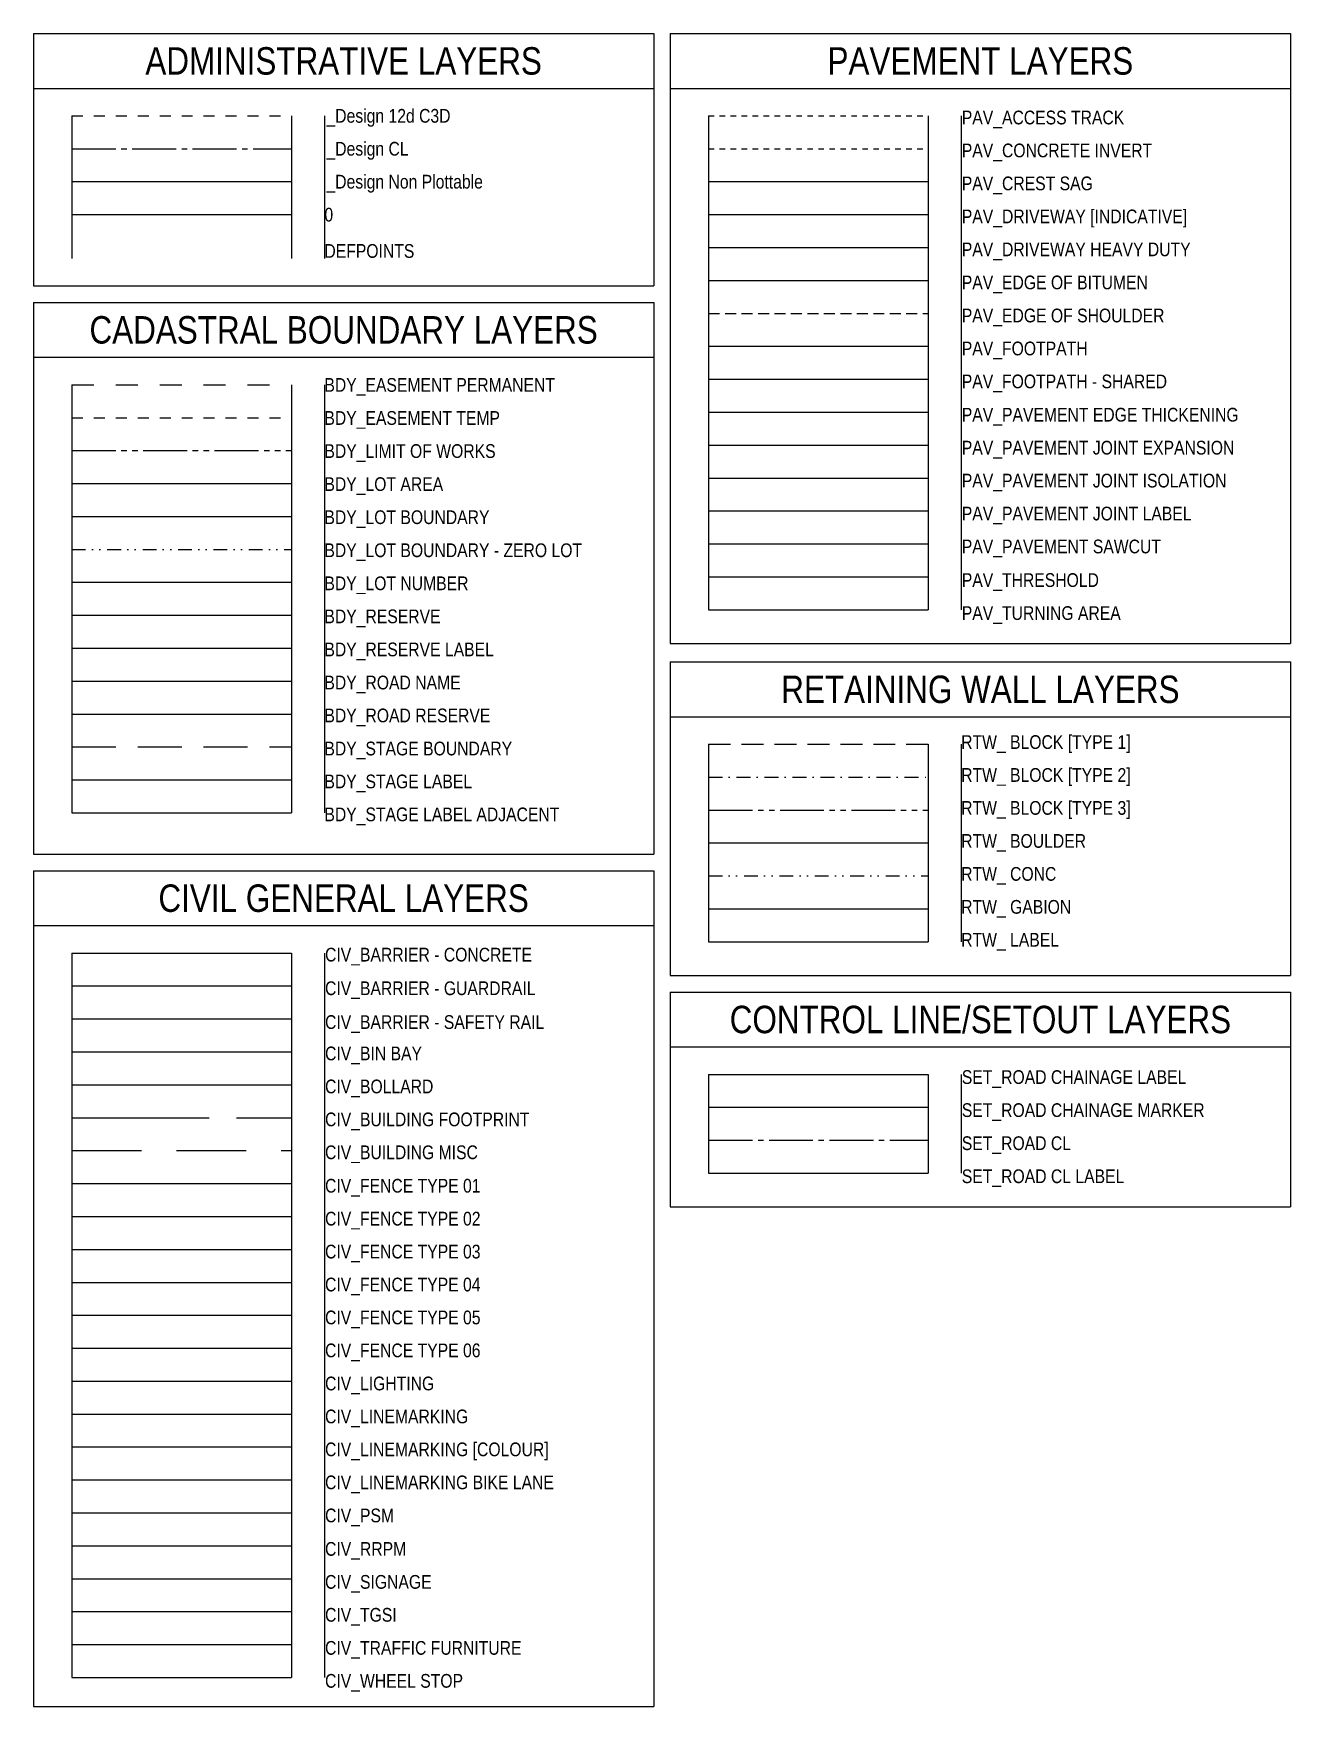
# Model space of a CAD drawing. Header units: metres. Extents: x 3 to 509016, y 4 to 6969473.
# Drawn here: x 508261.4 to 508490.4, y 6967471.9 to 6967776.7 of the extents above; entities that cross this region are included whole.
import ezdxf
from ezdxf.lldxf.tags import DXFTag

# ---------------------------------------------------------------- set-up
doc = ezdxf.new("R2010")
doc.units = ezdxf.units.M
for name, pattern in [('DASHED', [19.05, 12.7, -6.35]), ('ISO-CENTRE2', [11, 8, -1, 1, -1]), ('ISO-DASHDOT2', [5, 2.5, -1.25, 0, -1.25]), ('ISO-DASHED', [12, 8, -4]), ('ISO-DASHED2', [6, 4, -2]), ('ISO-DASHED3', [3, 2, -1]), ('ISO-DATUM', [30, 25, -5]), ('ISO-DIVIDE2', [6.25, 2.5, -1.25, 0, -1.25, 0, -1.25]), ('ISO-HIDDEN', [8, 4, -4]), ('ISO-HIDDEN2', [4, 2, -2]), ('ISO-HIDDEN3', [2, 1, -1]), ('ISO-PHANTOM2', [13, 8, -1, 1, -1, 1, -1])]:
    doc.linetypes.add(name, pattern=pattern)
for name, color, linetype, plot in [('_Design 12d C3D', 11, 'ISO-HIDDEN2', False), ('_Design CL', 45, 'ISO-CENTRE2', False), ('_Design Non Plottable', 45, 'Continuous', False)]:
    doc.layers.add(name, color=color, linetype=linetype, plot=plot)
for name, color, linetype in [('BDY_EASEMENT PERMANENT', 252, 'ISO-HIDDEN'), ('BDY_LIMIT OF WORKS', 252, 'ISO-PHANTOM2'), ('BDY_LOT AREA', 252, 'Continuous'), ('BDY_LOT BOUNDARY', 252, 'Continuous'), ('BDY_LOT BOUNDARY - ZERO LOT', 252, 'ISO-DIVIDE2'), ('BDY_LOT NUMBER', 252, 'Continuous'), ('BDY_RESERVE', 252, 'Continuous'), ('BDY_RESERVE LABEL', 252, 'Continuous'), ('BDY_ROAD NAME', 252, 'Continuous'), ('BDY_ROAD RESERVE', 252, 'Continuous'), ('BDY_STAGE BOUNDARY', 252, 'ISO-DASHED'), ('BDY_STAGE LABEL', 252, 'Continuous'), ('BDY_STAGE LABEL ADJACENT', 252, 'Continuous'), ('CIV_BARRIER - CONCRETE', 252, 'CIVIL-Barrier 1'), ('CIV_BARRIER - GUARDRAIL', 252, 'CIVIL-Barrier 2'), ('CIV_BARRIER - SAFETY RAIL', 252, 'CIVIL-Fence 6'), ('CIV_BIN BAY', 252, 'Continuous'), ('CIV_BOLLARD', 252, 'Continuous'), ('CIV_BUILDING FOOTPRINT', 252, 'ISO-DATUM'), ('CIV_BUILDING ROOF', 7, 'DASHED'), ('CIV_FENCE TYPE 01', 252, 'CIVIL-Fence 4'), ('CIV_FENCE TYPE 02', 252, 'CIVIL-Fence 5'), ('CIV_FENCE TYPE 03', 252, 'CIVIL-Fence 3'), ('CIV_FENCE TYPE 04', 252, 'CIVIL-Fence 1'), ('CIV_FENCE TYPE 05', 252, 'CIVIL-Fence 2'), ('CIV_FENCE TYPE 06', 252, 'CIVIL-Barrier 3'), ('CIV_LIGHTING', 252, 'Continuous'), ('CIV_LINEMARKING', 252, 'Continuous'), ('CIV_LINEMARKING [COLOUR]', 252, 'Continuous'), ('CIV_LINEMARKING BIKE LANE', 252, 'Continuous'), ('CIV_PSM', 252, 'Continuous'), ('CIV_RRPM', 252, 'Continuous'), ('CIV_SIGNAGE', 252, 'Continuous'), ('CIV_TGSI', 252, 'Continuous'), ('CIV_TRAFFIC FURNITURE', 252, 'Continuous'), ('CIV_WHEEL STOP', 252, 'Continuous'), ('PAV_ACCESS TRACK', 252, 'ISO-HIDDEN3'), ('PAV_CONCRETE INVERT', 252, 'ISO-HIDDEN3'), ('PAV_CREST SAG', 252, 'Continuous'), ('PAV_DRIVEWAY [INDICATIVE]', 252, 'Continuous'), ('PAV_DRIVEWAY HEAVY DUTY', 252, 'Continuous'), ('PAV_EDGE OF BITUMEN', 252, 'CIVIL_Edge of Bitumen'), ('PAV_EDGE OF SHOULDER', 252, 'ISO-DASHED3'), ('PAV_EDGE THICKENING', 252, 'PAV-Edge Thickening'), ('PAV_FOOTPATH', 252, 'Continuous'), ('PAV_FOOTPATH - SHARED', 252, 'Continuous'), ('PAV_JOINT EXPANSION', 252, 'PAV-Expansion Joint'), ('PAV_JOINT ISOLATION', 252, 'PAV-Isolation Joint'), ('PAV_JOINT SAWCUT', 252, 'PAV-Sawcut Joint'), ('PAV_PAVEMENT JOINT LABEL', 252, 'Continuous'), ('PAV_THRESHOLD', 252, 'Continuous'), ('PAV_TURNING AREA', 252, 'Continuous'), ('RTW_BLOCK [TYPE 1]', 252, 'ISO-DASHED2'), ('RTW_BLOCK [TYPE 2]', 252, 'ISO-DASHDOT2'), ('RTW_BLOCK [TYPE 3]', 252, 'ISO-PHANTOM2'), ('RTW_BOULDER', 252, 'EARTHWORKS-Boulder Wall'), ('RTW_CONCRETE', 252, 'ISO-DIVIDE2'), ('RTW_GABION', 252, 'Continuous'), ('RTW_LABEL', 252, 'Continuous'), ('SET_ROAD CHAINAGE LABEL', 252, 'Continuous'), ('SET_ROAD CHAINAGE MARKER', 252, 'Continuous'), ('SET_ROAD CL', 252, 'ISO-CENTRE2'), ('SET_ROAD CL LABEL', 252, 'Continuous'), ('XREF', 7, 'Continuous')]:
    doc.layers.add(name, color=color, linetype=linetype)
doc.layers.add('BDY_EASEMENT TEMP', color=252, linetype='ISO-HIDDEN2', transparency=0.2)
doc.styles.get("Standard").update_dxf_attribs({"font": 'ARIALN.TTF'})
doc.linetypes.add('CIVIL-Barrier 1', pattern='A,7.5,[13,NORTHROP_LTYPES,S=1,R=0,X=0,Y=0],7.5', length=15)
doc.linetypes.add('CIVIL-Barrier 2', pattern='A,7.5,[14,NORTHROP_LTYPES,S=1,R=0,X=0,Y=0],7.5', length=15)
doc.linetypes.add('CIVIL-Barrier 3', pattern='A,13.5,[12,NORTHROP_LTYPES,S=1,R=90,X=0,Y=0],1.5', length=15)
doc.linetypes.add('CIVIL-Fence 1', pattern='A,12,[11,NORTHROP_LTYPES,S=1,R=0,X=0,Y=0],-3', length=15)
doc.linetypes.add('CIVIL-Fence 2', pattern='A,12,[12,NORTHROP_LTYPES,S=1,R=0,X=0,Y=0],-3', length=15)
doc.linetypes.add('CIVIL-Fence 3', pattern='A,12,-3.5,[17,NORTHROP_LTYPES,S=1,R=0,X=0,Y=0],-3.5', length=19)
doc.linetypes.add('CIVIL-Fence 4', pattern='A,12,-1.5,[15,NORTHROP_LTYPES,S=1,R=0,X=0,Y=0],-1.5', length=15)
doc.linetypes.add('CIVIL-Fence 5', pattern='A,12,-1.5,[16,NORTHROP_LTYPES,S=1,R=0,X=0,Y=0],-2.5', length=16)
doc.linetypes.add('CIVIL-Fence 6', pattern='A,12.94,-0.56,[18,NORTHROP_LTYPES,S=1,R=0,X=0,Y=0],-1.321725', length=14.821725)
doc.linetypes.add('CIVIL_Edge of Bitumen', pattern='A,2,[19,NORTHROP_LTYPES,S=1,R=0,X=0,Y=0],8', length=10)
doc.linetypes.add('EARTHWORKS-Boulder Wall', pattern='A,0,-1.5,["O",Standard,S=4,R=90,X=1,Y=-1.805],-2.25', length=3.75)
tags = doc.linetypes.add('PAV-Edge Thickening', pattern='A,3.760794,["TE",Standard,S=3,R=0,X=0,Y=0.55],17.839642', length=21.600436).pattern_tags.tags
tags[4] = DXFTag(74, 10)
tags = doc.linetypes.add('PAV-Expansion Joint', pattern='A,3.886987,["EJ",Standard,S=3,R=0,X=0,Y=0.55],17.713448', length=21.600435).pattern_tags.tags
tags[4] = DXFTag(74, 10)
tags = doc.linetypes.add('PAV-Isolation Joint', pattern='A,2.035009,["ISOJ",Standard,S=3,R=0,X=0,Y=0.55],19.565426', length=21.600435).pattern_tags.tags
tags[4] = DXFTag(74, 10)
tags = doc.linetypes.add('PAV-Sawcut Joint', pattern='A,2.433424,-0.531326,["SJ",Standard,S=3,R=360,X=0,Y=0.55],-1.468631,4.866836,-2,4.86683,-1.999957,2.43343', length=20.600434).pattern_tags.tags
tags[6] = DXFTag(74, 10)

# ---------------------------------------------------------------- blocks, each defined once
blk = doc.blocks.new('XD_DESIGN_1')
blk.add_lwpolyline([(508268.403, 6967743.749), (508308.403, 6967743.749)])
at = {"layer": '_Design 12d C3D'}
blk.add_lwpolyline([(508268.403, 6967761.749), (508308.403, 6967761.749)], dxfattribs=at)
at = {"layer": '_Design CL'}
blk.add_lwpolyline([(508268.403, 6967755.749), (508308.403, 6967755.749)], dxfattribs=at)
at = {"layer": '_Design Non Plottable', "linetype": 'Continuous'}
for p, q in [((508261.403, 6967776.749), (508261.403, 6967766.749)), ((508261.403, 6967776.749), (508374.403, 6967776.749)), ((508374.403, 6967776.749), (508374.403, 6967766.749)), ((508377.403, 6967776.749), (508377.403, 6967766.749)), ((508377.403, 6967776.749), (508490.403, 6967776.749)), ((508490.403, 6967776.749), (508490.403, 6967766.749)), ((508261.403, 6967766.749), (508374.403, 6967766.749)), ((508377.403, 6967766.749), (508490.403, 6967766.749)), ((508261.403, 6967727.743), (508261.403, 6967717.743)), ((508261.403, 6967727.743), (508374.403, 6967727.743)), ((508374.403, 6967727.743), (508374.403, 6967717.743)), ((508261.403, 6967717.743), (508374.403, 6967717.743)), ((508377.403, 6967662.25), (508377.403, 6967652.25)), ((508490.403, 6967662.25), (508490.403, 6967652.25)), ((508377.403, 6967652.25), (508490.403, 6967652.25)), ((508261.403, 6967624.194), (508261.403, 6967614.194)), ((508261.403, 6967624.194), (508374.403, 6967624.194)), ((508374.403, 6967624.194), (508374.403, 6967614.194)), ((508261.403, 6967614.194), (508374.403, 6967614.194)), ((508377.403, 6967602.091), (508377.403, 6967592.091)), ((508490.403, 6967602.091), (508490.403, 6967592.091)), ((508377.403, 6967592.091), (508490.403, 6967592.091)), ((508261.403, 6967471.903), (508374.403, 6967471.903))]:
    blk.add_line(p, q, dxfattribs=at)
at = {"layer": '_Design Non Plottable'}
for p, q in [((508261.403, 6967766.749), (508261.403, 6967730.743)), ((508374.403, 6967766.749), (508374.403, 6967730.743)), ((508377.403, 6967766.749), (508377.403, 6967665.59)), ((508490.403, 6967766.749), (508490.403, 6967665.59)), ((508268.403, 6967761.749), (508268.403, 6967735.743)), ((508308.403, 6967761.749), (508308.403, 6967735.743)), ((508314.403, 6967761.749), (508314.403, 6967735.743)), ((508384.403, 6967761.749), (508384.403, 6967671.749)), ((508424.403, 6967761.749), (508424.403, 6967671.749)), ((508430.403, 6967761.749), (508430.403, 6967671.749)), ((508261.403, 6967730.743), (508374.403, 6967730.743)), ((508261.403, 6967717.743), (508261.403, 6967627.194)), ((508374.403, 6967717.743), (508374.403, 6967627.194)), ((508268.403, 6967712.743), (508268.403, 6967634.743)), ((508308.403, 6967712.743), (508308.403, 6967634.743)), ((508314.403, 6967712.743), (508314.403, 6967634.743)), ((508377.403, 6967665.59), (508490.403, 6967665.59)), ((508377.403, 6967662.25), (508490.403, 6967662.25)), ((508377.403, 6967652.25), (508377.403, 6967605.091)), ((508490.403, 6967652.25), (508490.403, 6967605.091)), ((508384.403, 6967647.25), (508384.403, 6967611.25)), ((508424.403, 6967647.25), (508424.403, 6967611.25)), ((508430.403, 6967647.25), (508430.403, 6967611.25)), ((508261.403, 6967627.194), (508374.403, 6967627.194)), ((508261.403, 6967614.194), (508261.403, 6967471.903)), ((508374.403, 6967614.194), (508374.403, 6967471.903)), ((508268.403, 6967609.194), (508268.403, 6967477.194)), ((508308.403, 6967609.194), (508308.403, 6967477.194)), ((508314.403, 6967609.194), (508314.403, 6967477.194)), ((508377.403, 6967605.091), (508490.403, 6967605.091)), ((508377.403, 6967602.091), (508490.403, 6967602.091)), ((508377.403, 6967592.091), (508377.403, 6967562.931)), ((508490.403, 6967592.091), (508490.403, 6967562.931)), ((508384.403, 6967587.091), (508384.403, 6967569.091)), ((508424.403, 6967587.091), (508424.403, 6967569.091)), ((508430.403, 6967587.091), (508430.403, 6967569.091)), ((508377.403, 6967562.931), (508490.403, 6967562.931))]:
    blk.add_line(p, q, dxfattribs=at)
blk.add_lwpolyline([(508268.403, 6967749.749), (508308.403, 6967749.749)], dxfattribs=at)
at = {"layer": 'BDY_EASEMENT PERMANENT'}
blk.add_lwpolyline([(508268.403, 6967712.743), (508308.403, 6967712.743)], dxfattribs=at)
at = {"layer": 'BDY_EASEMENT TEMP'}
blk.add_lwpolyline([(508268.403, 6967706.743), (508308.403, 6967706.743)], dxfattribs=at)
at = {"layer": 'BDY_LIMIT OF WORKS'}
blk.add_lwpolyline([(508268.403, 6967700.743), (508308.403, 6967700.743)], dxfattribs=at)
at = {"layer": 'BDY_LOT AREA'}
blk.add_lwpolyline([(508268.403, 6967694.743), (508308.403, 6967694.743)], dxfattribs=at)
at = {"layer": 'BDY_LOT BOUNDARY'}
blk.add_lwpolyline([(508268.403, 6967688.743), (508308.403, 6967688.743)], dxfattribs=at)
at = {"layer": 'BDY_LOT BOUNDARY - ZERO LOT'}
blk.add_lwpolyline([(508268.403, 6967682.743), (508308.403, 6967682.743)], dxfattribs=at)
at = {"layer": 'BDY_LOT NUMBER'}
blk.add_lwpolyline([(508268.403, 6967676.743), (508308.403, 6967676.743)], dxfattribs=at)
at = {"layer": 'BDY_RESERVE'}
blk.add_lwpolyline([(508268.403, 6967670.743), (508308.403, 6967670.743)], dxfattribs=at)
at = {"layer": 'BDY_RESERVE LABEL'}
blk.add_lwpolyline([(508268.403, 6967664.743), (508308.403, 6967664.743)], dxfattribs=at)
at = {"layer": 'BDY_ROAD NAME'}
blk.add_lwpolyline([(508268.403, 6967658.743), (508308.403, 6967658.743)], dxfattribs=at)
at = {"layer": 'BDY_ROAD RESERVE'}
blk.add_lwpolyline([(508268.403, 6967652.743), (508308.403, 6967652.743)], dxfattribs=at)
at = {"layer": 'BDY_STAGE BOUNDARY'}
blk.add_lwpolyline([(508268.403, 6967646.743), (508308.403, 6967646.743)], dxfattribs=at)
at = {"layer": 'BDY_STAGE LABEL'}
blk.add_lwpolyline([(508268.403, 6967640.743), (508308.403, 6967640.743)], dxfattribs=at)
at = {"layer": 'BDY_STAGE LABEL ADJACENT'}
blk.add_lwpolyline([(508268.403, 6967634.743), (508308.403, 6967634.743)], dxfattribs=at)
at = {"layer": 'CIV_BARRIER - CONCRETE'}
blk.add_lwpolyline([(508268.403, 6967609.194), (508308.403, 6967609.194)], dxfattribs=at)
at = {"layer": 'CIV_BARRIER - GUARDRAIL'}
blk.add_lwpolyline([(508268.403, 6967603.194), (508308.403, 6967603.194)], dxfattribs=at)
at = {"layer": 'CIV_BARRIER - SAFETY RAIL'}
blk.add_lwpolyline([(508268.403, 6967597.194), (508308.403, 6967597.194)], dxfattribs=at)
at = {"layer": 'CIV_BIN BAY'}
blk.add_lwpolyline([(508268.403, 6967591.194), (508308.403, 6967591.194)], dxfattribs=at)
at = {"layer": 'CIV_BOLLARD'}
blk.add_lwpolyline([(508268.403, 6967585.194), (508308.403, 6967585.194)], dxfattribs=at)
at = {"layer": 'CIV_BUILDING FOOTPRINT'}
blk.add_lwpolyline([(508268.403, 6967579.194), (508308.403, 6967579.194)], dxfattribs=at)
at = {"layer": 'CIV_BUILDING ROOF'}
blk.add_lwpolyline([(508268.403, 6967573.194), (508308.403, 6967573.194)], dxfattribs=at)
at = {"layer": 'CIV_FENCE TYPE 01'}
blk.add_lwpolyline([(508268.403, 6967567.194), (508308.403, 6967567.194)], dxfattribs=at)
at = {"layer": 'CIV_FENCE TYPE 02'}
blk.add_lwpolyline([(508268.403, 6967561.194), (508308.403, 6967561.194)], dxfattribs=at)
at = {"layer": 'CIV_FENCE TYPE 03'}
blk.add_lwpolyline([(508268.403, 6967555.194), (508308.403, 6967555.194)], dxfattribs=at)
at = {"layer": 'CIV_FENCE TYPE 04'}
blk.add_lwpolyline([(508268.403, 6967549.194), (508308.403, 6967549.194)], dxfattribs=at)
at = {"layer": 'CIV_FENCE TYPE 05'}
blk.add_lwpolyline([(508268.403, 6967543.194), (508308.403, 6967543.194)], dxfattribs=at)
at = {"layer": 'CIV_FENCE TYPE 06'}
blk.add_lwpolyline([(508268.403, 6967537.194), (508308.403, 6967537.194)], dxfattribs=at)
at = {"layer": 'CIV_LIGHTING'}
blk.add_lwpolyline([(508268.403, 6967531.194), (508308.403, 6967531.194)], dxfattribs=at)
at = {"layer": 'CIV_LINEMARKING'}
blk.add_lwpolyline([(508268.403, 6967525.194), (508308.403, 6967525.194)], dxfattribs=at)
at = {"layer": 'CIV_LINEMARKING [COLOUR]'}
blk.add_lwpolyline([(508268.403, 6967519.194), (508308.403, 6967519.194)], dxfattribs=at)
at = {"layer": 'CIV_LINEMARKING BIKE LANE'}
blk.add_lwpolyline([(508268.403, 6967513.194), (508308.403, 6967513.194)], dxfattribs=at)
at = {"layer": 'CIV_PSM'}
blk.add_lwpolyline([(508268.403, 6967507.194), (508308.403, 6967507.194)], dxfattribs=at)
at = {"layer": 'CIV_RRPM'}
blk.add_lwpolyline([(508268.403, 6967501.194), (508308.403, 6967501.194)], dxfattribs=at)
at = {"layer": 'CIV_SIGNAGE'}
blk.add_lwpolyline([(508268.403, 6967495.194), (508308.403, 6967495.194)], dxfattribs=at)
at = {"layer": 'CIV_TGSI'}
blk.add_lwpolyline([(508268.403, 6967489.194), (508308.403, 6967489.194)], dxfattribs=at)
at = {"layer": 'CIV_TRAFFIC FURNITURE'}
blk.add_lwpolyline([(508268.403, 6967483.194), (508308.403, 6967483.194)], dxfattribs=at)
at = {"layer": 'CIV_WHEEL STOP'}
blk.add_lwpolyline([(508268.403, 6967477.194), (508308.403, 6967477.194)], dxfattribs=at)
at = {"layer": 'PAV_ACCESS TRACK'}
blk.add_lwpolyline([(508384.403, 6967761.749), (508424.403, 6967761.749)], dxfattribs=at)
at = {"layer": 'PAV_CONCRETE INVERT'}
blk.add_lwpolyline([(508384.403, 6967755.749), (508424.403, 6967755.749)], dxfattribs=at)
at = {"layer": 'PAV_CREST SAG'}
blk.add_lwpolyline([(508384.403, 6967749.749), (508424.403, 6967749.749)], dxfattribs=at)
at = {"layer": 'PAV_DRIVEWAY [INDICATIVE]'}
blk.add_lwpolyline([(508384.403, 6967743.749), (508424.403, 6967743.749)], dxfattribs=at)
at = {"layer": 'PAV_DRIVEWAY HEAVY DUTY'}
blk.add_lwpolyline([(508384.403, 6967737.749), (508424.403, 6967737.749)], dxfattribs=at)
at = {"layer": 'PAV_EDGE OF BITUMEN'}
blk.add_lwpolyline([(508384.403, 6967731.749), (508424.403, 6967731.749)], dxfattribs=at)
at = {"layer": 'PAV_EDGE OF SHOULDER'}
blk.add_lwpolyline([(508384.403, 6967725.749), (508424.403, 6967725.749)], dxfattribs=at)
at = {"layer": 'PAV_EDGE THICKENING'}
blk.add_lwpolyline([(508384.403, 6967707.749), (508424.403, 6967707.749)], dxfattribs=at)
at = {"layer": 'PAV_FOOTPATH'}
blk.add_lwpolyline([(508384.403, 6967719.749), (508424.403, 6967719.749)], dxfattribs=at)
at = {"layer": 'PAV_FOOTPATH - SHARED'}
blk.add_lwpolyline([(508384.403, 6967713.749), (508424.403, 6967713.749)], dxfattribs=at)
at = {"layer": 'PAV_JOINT EXPANSION'}
blk.add_lwpolyline([(508384.403, 6967701.749), (508424.403, 6967701.749)], dxfattribs=at)
at = {"layer": 'PAV_JOINT ISOLATION'}
blk.add_lwpolyline([(508384.403, 6967695.749), (508424.403, 6967695.749)], dxfattribs=at)
at = {"layer": 'PAV_JOINT SAWCUT'}
blk.add_lwpolyline([(508384.403, 6967683.749), (508424.403, 6967683.749)], dxfattribs=at)
at = {"layer": 'PAV_PAVEMENT JOINT LABEL'}
blk.add_lwpolyline([(508384.403, 6967689.749), (508424.403, 6967689.749)], dxfattribs=at)
at = {"layer": 'PAV_THRESHOLD'}
blk.add_lwpolyline([(508384.403, 6967677.749), (508424.403, 6967677.749)], dxfattribs=at)
at = {"layer": 'PAV_TURNING AREA'}
blk.add_lwpolyline([(508384.403, 6967671.749), (508424.403, 6967671.749)], dxfattribs=at)
at = {"layer": 'RTW_BLOCK [TYPE 1]'}
blk.add_lwpolyline([(508384.403, 6967647.25), (508424.403, 6967647.25)], dxfattribs=at)
at = {"layer": 'RTW_BLOCK [TYPE 2]'}
blk.add_lwpolyline([(508384.403, 6967641.25), (508424.403, 6967641.25)], dxfattribs=at)
at = {"layer": 'RTW_BLOCK [TYPE 3]'}
blk.add_lwpolyline([(508384.403, 6967635.25), (508424.403, 6967635.25)], dxfattribs=at)
at = {"layer": 'RTW_BOULDER'}
blk.add_lwpolyline([(508384.403, 6967629.25), (508424.403, 6967629.25)], dxfattribs=at)
at = {"layer": 'RTW_CONCRETE'}
blk.add_lwpolyline([(508384.403, 6967623.25), (508424.403, 6967623.25)], dxfattribs=at)
at = {"layer": 'RTW_GABION'}
blk.add_lwpolyline([(508384.403, 6967617.25), (508424.403, 6967617.25)], dxfattribs=at)
at = {"layer": 'RTW_LABEL'}
blk.add_lwpolyline([(508384.403, 6967611.25), (508424.403, 6967611.25)], dxfattribs=at)
at = {"layer": 'SET_ROAD CHAINAGE LABEL'}
blk.add_lwpolyline([(508384.403, 6967587.091), (508424.403, 6967587.091)], dxfattribs=at)
at = {"layer": 'SET_ROAD CHAINAGE MARKER'}
blk.add_lwpolyline([(508384.403, 6967581.091), (508424.403, 6967581.091)], dxfattribs=at)
at = {"layer": 'SET_ROAD CL'}
blk.add_lwpolyline([(508384.403, 6967575.091), (508424.403, 6967575.091)], dxfattribs=at)
at = {"layer": 'SET_ROAD CL LABEL'}
blk.add_lwpolyline([(508384.403, 6967569.091), (508424.403, 6967569.091)], dxfattribs=at)
for s, p in [('_Design 12d C3D', (508314.778, 6967760.492)), ('PAV_ACCESS TRACK', (508430.52, 6967760.184)), ('_Design CL', (508314.778, 6967754.492)), ('PAV_CONCRETE INVERT', (508430.52, 6967754.184)), ('_Design Non Plottable', (508314.778, 6967748.492)), ('PAV_CREST SAG', (508430.52, 6967748.18)), ('0', (508314.405, 6967742.484)), ('PAV_DRIVEWAY [INDICATIVE]', (508430.52, 6967742.16)), ('DEFPOINTS', (508314.403, 6967735.871)), ('PAV_DRIVEWAY HEAVY DUTY', (508430.52, 6967736.16)), ('PAV_EDGE OF BITUMEN', (508430.52, 6967730.135)), ('PAV_EDGE OF SHOULDER', (508430.52, 6967724.11)), ('PAV_FOOTPATH', (508430.52, 6967718.102)), ('BDY_EASEMENT PERMANENT', (508314.403, 6967711.461)), ('PAV_FOOTPATH - SHARED', (508430.52, 6967712.102)), ('BDY_EASEMENT TEMP', (508314.403, 6967705.436)), ('PAV_PAVEMENT EDGE THICKENING', (508430.52, 6967706.034)), ('BDY_LIMIT OF WORKS', (508314.403, 6967699.411)), ('PAV_PAVEMENT JOINT EXPANSION', (508430.52, 6967700.026)), ('BDY_LOT AREA', (508314.403, 6967693.386)), ('PAV_PAVEMENT JOINT ISOLATION', (508430.52, 6967694.026)), ('BDY_LOT BOUNDARY', (508314.403, 6967687.361)), ('PAV_PAVEMENT JOINT LABEL', (508430.52, 6967688.026)), ('BDY_LOT BOUNDARY - ZERO LOT', (508314.403, 6967681.336)), ('PAV_PAVEMENT SAWCUT', (508430.52, 6967682.026)), ('BDY_LOT NUMBER', (508314.403, 6967675.311)), ('PAV_THRESHOLD', (508430.52, 6967675.902)), ('BDY_RESERVE', (508314.403, 6967669.286)), ('PAV_TURNING AREA', (508430.52, 6967669.89)), ('BDY_RESERVE LABEL', (508314.403, 6967663.261)), ('BDY_ROAD NAME', (508314.403, 6967657.236)), ('BDY_ROAD RESERVE', (508314.403, 6967651.236)), ('RTW_ BLOCK [TYPE 1]', (508430.403, 6967646.39)), ('BDY_STAGE BOUNDARY', (508314.403, 6967645.211)), ('RTW_ BLOCK [TYPE 2]', (508430.403, 6967640.39)), ('BDY_STAGE LABEL', (508314.403, 6967639.211)), ('RTW_ BLOCK [TYPE 3]', (508430.403, 6967634.39)), ('BDY_STAGE LABEL ADJACENT', (508314.403, 6967633.211)), ('RTW_ BOULDER', (508430.403, 6967628.372)), ('RTW_ CONC', (508430.403, 6967622.365)), ('RTW_ GABION', (508430.403, 6967616.36)), ('RTW_ LABEL', (508430.403, 6967610.358)), ('CIV_BARRIER - CONCRETE', (508314.52, 6967607.654)), ('CIV_BARRIER - GUARDRAIL', (508314.52, 6967601.529)), ('CIV_BARRIER - SAFETY RAIL', (508314.52, 6967595.371)), ('CIV_BIN BAY', (508314.52, 6967589.654)), ('CIV_BOLLARD', (508314.52, 6967583.636)), ('SET_ROAD CHAINAGE LABEL', (508430.52, 6967585.35)), ('SET_ROAD CHAINAGE MARKER', (508430.52, 6967579.325)), ('CIV_BUILDING FOOTPRINT', (508314.52, 6967577.636)), ('SET_ROAD CL', (508430.52, 6967573.3)), ('CIV_BUILDING MISC', (508314.52, 6967571.636)), ('SET_ROAD CL LABEL', (508430.52, 6967567.275)), ('CIV_FENCE TYPE 01', (508314.52, 6967565.547)), ('CIV_FENCE TYPE 02', (508314.52, 6967559.547)), ('CIV_FENCE TYPE 03', (508314.52, 6967553.546)), ('CIV_FENCE TYPE 04', (508314.52, 6967547.546)), ('CIV_FENCE TYPE 05', (508314.52, 6967541.546)), ('CIV_FENCE TYPE 06', (508314.52, 6967535.546)), ('CIV_LIGHTING', (508314.52, 6967529.517)), ('CIV_LINEMARKING', (508314.52, 6967523.511)), ('CIV_LINEMARKING [COLOUR]', (508314.52, 6967517.511)), ('CIV_LINEMARKING BIKE LANE', (508314.52, 6967511.498)), ('CIV_PSM', (508314.52, 6967505.471)), ('CIV_RRPM', (508314.52, 6967499.371)), ('CIV_SIGNAGE', (508314.52, 6967493.366)), ('CIV_TGSI', (508314.52, 6967487.366)), ('CIV_TRAFFIC FURNITURE', (508314.52, 6967481.339)), ('CIV_WHEEL STOP', (508314.52, 6967475.333))]:
    blk.add_text(s, height=2.5).set_placement(p)
at = {"layer": '_Design Non Plottable', "color": 4, "linetype": 'Continuous', "char_height": 5, "attachment_point": 2}
for s, insert in [('ADMINISTRATIVE LAYERS', (508317.903, 6967774.249)), ('PAVEMENT LAYERS', (508433.903, 6967774.249)), ('CADASTRAL BOUNDARY LAYERS', (508317.903, 6967725.243)), ('RETAINING WALL LAYERS', (508433.903, 6967659.75)), ('CIVIL GENERAL LAYERS', (508317.903, 6967621.694)), ('CONTROL LINE/SETOUT LAYERS', (508433.903, 6967599.591))]:
    blk.add_mtext(s, dxfattribs=dict(at, insert=insert))
blk = doc.blocks.new('XD_DESIGN_2')
blk.add_lwpolyline([(508268.403, 6967743.749), (508308.403, 6967743.749)])
at = {"layer": '_Design 12d C3D'}
blk.add_lwpolyline([(508268.403, 6967761.749), (508308.403, 6967761.749)], dxfattribs=at)
at = {"layer": '_Design CL'}
blk.add_lwpolyline([(508268.403, 6967755.749), (508308.403, 6967755.749)], dxfattribs=at)
at = {"layer": '_Design Non Plottable', "linetype": 'Continuous'}
for p, q in [((508261.403, 6967776.749), (508261.403, 6967766.749)), ((508261.403, 6967776.749), (508374.403, 6967776.749)), ((508374.403, 6967776.749), (508374.403, 6967766.749)), ((508377.403, 6967776.749), (508377.403, 6967766.749)), ((508377.403, 6967776.749), (508490.403, 6967776.749)), ((508490.403, 6967776.749), (508490.403, 6967766.749)), ((508261.403, 6967766.749), (508374.403, 6967766.749)), ((508377.403, 6967766.749), (508490.403, 6967766.749)), ((508261.403, 6967727.743), (508261.403, 6967717.743)), ((508261.403, 6967727.743), (508374.403, 6967727.743)), ((508374.403, 6967727.743), (508374.403, 6967717.743)), ((508261.403, 6967717.743), (508374.403, 6967717.743)), ((508377.403, 6967662.25), (508377.403, 6967652.25)), ((508490.403, 6967662.25), (508490.403, 6967652.25)), ((508377.403, 6967652.25), (508490.403, 6967652.25)), ((508261.403, 6967624.194), (508261.403, 6967614.194)), ((508261.403, 6967624.194), (508374.403, 6967624.194)), ((508374.403, 6967624.194), (508374.403, 6967614.194)), ((508261.403, 6967614.194), (508374.403, 6967614.194)), ((508377.403, 6967602.091), (508377.403, 6967592.091)), ((508490.403, 6967602.091), (508490.403, 6967592.091)), ((508377.403, 6967592.091), (508490.403, 6967592.091)), ((508261.403, 6967471.903), (508374.403, 6967471.903))]:
    blk.add_line(p, q, dxfattribs=at)
at = {"layer": '_Design Non Plottable'}
for p, q in [((508261.403, 6967766.749), (508261.403, 6967730.743)), ((508374.403, 6967766.749), (508374.403, 6967730.743)), ((508377.403, 6967766.749), (508377.403, 6967665.59)), ((508490.403, 6967766.749), (508490.403, 6967665.59)), ((508268.403, 6967761.749), (508268.403, 6967735.743)), ((508308.403, 6967761.749), (508308.403, 6967735.743)), ((508314.403, 6967761.749), (508314.403, 6967735.743)), ((508384.403, 6967761.749), (508384.403, 6967671.749)), ((508424.403, 6967761.749), (508424.403, 6967671.749)), ((508430.403, 6967761.749), (508430.403, 6967671.749)), ((508261.403, 6967730.743), (508374.403, 6967730.743)), ((508261.403, 6967717.743), (508261.403, 6967627.194)), ((508374.403, 6967717.743), (508374.403, 6967627.194)), ((508268.403, 6967712.743), (508268.403, 6967634.743)), ((508308.403, 6967712.743), (508308.403, 6967634.743)), ((508314.403, 6967712.743), (508314.403, 6967634.743)), ((508377.403, 6967665.59), (508490.403, 6967665.59)), ((508377.403, 6967662.25), (508490.403, 6967662.25)), ((508377.403, 6967652.25), (508377.403, 6967605.091)), ((508490.403, 6967652.25), (508490.403, 6967605.091)), ((508384.403, 6967647.25), (508384.403, 6967611.25)), ((508424.403, 6967647.25), (508424.403, 6967611.25)), ((508430.403, 6967647.25), (508430.403, 6967611.25)), ((508261.403, 6967627.194), (508374.403, 6967627.194)), ((508261.403, 6967614.194), (508261.403, 6967471.903)), ((508374.403, 6967614.194), (508374.403, 6967471.903)), ((508268.403, 6967609.194), (508268.403, 6967477.194)), ((508308.403, 6967609.194), (508308.403, 6967477.194)), ((508314.403, 6967609.194), (508314.403, 6967477.194)), ((508377.403, 6967605.091), (508490.403, 6967605.091)), ((508377.403, 6967602.091), (508490.403, 6967602.091)), ((508377.403, 6967592.091), (508377.403, 6967562.931)), ((508490.403, 6967592.091), (508490.403, 6967562.931)), ((508384.403, 6967587.091), (508384.403, 6967569.091)), ((508424.403, 6967587.091), (508424.403, 6967569.091)), ((508430.403, 6967587.091), (508430.403, 6967569.091)), ((508377.403, 6967562.931), (508490.403, 6967562.931))]:
    blk.add_line(p, q, dxfattribs=at)
blk.add_lwpolyline([(508268.403, 6967749.749), (508308.403, 6967749.749)], dxfattribs=at)
at = {"layer": 'BDY_EASEMENT PERMANENT'}
blk.add_lwpolyline([(508268.403, 6967712.743), (508308.403, 6967712.743)], dxfattribs=at)
at = {"layer": 'BDY_EASEMENT TEMP'}
blk.add_lwpolyline([(508268.403, 6967706.743), (508308.403, 6967706.743)], dxfattribs=at)
at = {"layer": 'BDY_LIMIT OF WORKS'}
blk.add_lwpolyline([(508268.403, 6967700.743), (508308.403, 6967700.743)], dxfattribs=at)
at = {"layer": 'BDY_LOT AREA'}
blk.add_lwpolyline([(508268.403, 6967694.743), (508308.403, 6967694.743)], dxfattribs=at)
at = {"layer": 'BDY_LOT BOUNDARY'}
blk.add_lwpolyline([(508268.403, 6967688.743), (508308.403, 6967688.743)], dxfattribs=at)
at = {"layer": 'BDY_LOT BOUNDARY - ZERO LOT'}
blk.add_lwpolyline([(508268.403, 6967682.743), (508308.403, 6967682.743)], dxfattribs=at)
at = {"layer": 'BDY_LOT NUMBER'}
blk.add_lwpolyline([(508268.403, 6967676.743), (508308.403, 6967676.743)], dxfattribs=at)
at = {"layer": 'BDY_RESERVE'}
blk.add_lwpolyline([(508268.403, 6967670.743), (508308.403, 6967670.743)], dxfattribs=at)
at = {"layer": 'BDY_RESERVE LABEL'}
blk.add_lwpolyline([(508268.403, 6967664.743), (508308.403, 6967664.743)], dxfattribs=at)
at = {"layer": 'BDY_ROAD NAME'}
blk.add_lwpolyline([(508268.403, 6967658.743), (508308.403, 6967658.743)], dxfattribs=at)
at = {"layer": 'BDY_ROAD RESERVE'}
blk.add_lwpolyline([(508268.403, 6967652.743), (508308.403, 6967652.743)], dxfattribs=at)
at = {"layer": 'BDY_STAGE BOUNDARY'}
blk.add_lwpolyline([(508268.403, 6967646.743), (508308.403, 6967646.743)], dxfattribs=at)
at = {"layer": 'BDY_STAGE LABEL'}
blk.add_lwpolyline([(508268.403, 6967640.743), (508308.403, 6967640.743)], dxfattribs=at)
at = {"layer": 'BDY_STAGE LABEL ADJACENT'}
blk.add_lwpolyline([(508268.403, 6967634.743), (508308.403, 6967634.743)], dxfattribs=at)
at = {"layer": 'CIV_BARRIER - CONCRETE'}
blk.add_lwpolyline([(508268.403, 6967609.194), (508308.403, 6967609.194)], dxfattribs=at)
at = {"layer": 'CIV_BARRIER - GUARDRAIL'}
blk.add_lwpolyline([(508268.403, 6967603.194), (508308.403, 6967603.194)], dxfattribs=at)
at = {"layer": 'CIV_BARRIER - SAFETY RAIL'}
blk.add_lwpolyline([(508268.403, 6967597.194), (508308.403, 6967597.194)], dxfattribs=at)
at = {"layer": 'CIV_BIN BAY'}
blk.add_lwpolyline([(508268.403, 6967591.194), (508308.403, 6967591.194)], dxfattribs=at)
at = {"layer": 'CIV_BOLLARD'}
blk.add_lwpolyline([(508268.403, 6967585.194), (508308.403, 6967585.194)], dxfattribs=at)
at = {"layer": 'CIV_BUILDING FOOTPRINT'}
blk.add_lwpolyline([(508268.403, 6967579.194), (508308.403, 6967579.194)], dxfattribs=at)
at = {"layer": 'CIV_BUILDING ROOF'}
blk.add_lwpolyline([(508268.403, 6967573.194), (508308.403, 6967573.194)], dxfattribs=at)
at = {"layer": 'CIV_FENCE TYPE 01'}
blk.add_lwpolyline([(508268.403, 6967567.194), (508308.403, 6967567.194)], dxfattribs=at)
at = {"layer": 'CIV_FENCE TYPE 02'}
blk.add_lwpolyline([(508268.403, 6967561.194), (508308.403, 6967561.194)], dxfattribs=at)
at = {"layer": 'CIV_FENCE TYPE 03'}
blk.add_lwpolyline([(508268.403, 6967555.194), (508308.403, 6967555.194)], dxfattribs=at)
at = {"layer": 'CIV_FENCE TYPE 04'}
blk.add_lwpolyline([(508268.403, 6967549.194), (508308.403, 6967549.194)], dxfattribs=at)
at = {"layer": 'CIV_FENCE TYPE 05'}
blk.add_lwpolyline([(508268.403, 6967543.194), (508308.403, 6967543.194)], dxfattribs=at)
at = {"layer": 'CIV_FENCE TYPE 06'}
blk.add_lwpolyline([(508268.403, 6967537.194), (508308.403, 6967537.194)], dxfattribs=at)
at = {"layer": 'CIV_LIGHTING'}
blk.add_lwpolyline([(508268.403, 6967531.194), (508308.403, 6967531.194)], dxfattribs=at)
at = {"layer": 'CIV_LINEMARKING'}
blk.add_lwpolyline([(508268.403, 6967525.194), (508308.403, 6967525.194)], dxfattribs=at)
at = {"layer": 'CIV_LINEMARKING [COLOUR]'}
blk.add_lwpolyline([(508268.403, 6967519.194), (508308.403, 6967519.194)], dxfattribs=at)
at = {"layer": 'CIV_LINEMARKING BIKE LANE'}
blk.add_lwpolyline([(508268.403, 6967513.194), (508308.403, 6967513.194)], dxfattribs=at)
at = {"layer": 'CIV_PSM'}
blk.add_lwpolyline([(508268.403, 6967507.194), (508308.403, 6967507.194)], dxfattribs=at)
at = {"layer": 'CIV_RRPM'}
blk.add_lwpolyline([(508268.403, 6967501.194), (508308.403, 6967501.194)], dxfattribs=at)
at = {"layer": 'CIV_SIGNAGE'}
blk.add_lwpolyline([(508268.403, 6967495.194), (508308.403, 6967495.194)], dxfattribs=at)
at = {"layer": 'CIV_TGSI'}
blk.add_lwpolyline([(508268.403, 6967489.194), (508308.403, 6967489.194)], dxfattribs=at)
at = {"layer": 'CIV_TRAFFIC FURNITURE'}
blk.add_lwpolyline([(508268.403, 6967483.194), (508308.403, 6967483.194)], dxfattribs=at)
at = {"layer": 'CIV_WHEEL STOP'}
blk.add_lwpolyline([(508268.403, 6967477.194), (508308.403, 6967477.194)], dxfattribs=at)
at = {"layer": 'PAV_ACCESS TRACK'}
blk.add_lwpolyline([(508384.403, 6967761.749), (508424.403, 6967761.749)], dxfattribs=at)
at = {"layer": 'PAV_CONCRETE INVERT'}
blk.add_lwpolyline([(508384.403, 6967755.749), (508424.403, 6967755.749)], dxfattribs=at)
at = {"layer": 'PAV_CREST SAG'}
blk.add_lwpolyline([(508384.403, 6967749.749), (508424.403, 6967749.749)], dxfattribs=at)
at = {"layer": 'PAV_DRIVEWAY [INDICATIVE]'}
blk.add_lwpolyline([(508384.403, 6967743.749), (508424.403, 6967743.749)], dxfattribs=at)
at = {"layer": 'PAV_DRIVEWAY HEAVY DUTY'}
blk.add_lwpolyline([(508384.403, 6967737.749), (508424.403, 6967737.749)], dxfattribs=at)
at = {"layer": 'PAV_EDGE OF BITUMEN'}
blk.add_lwpolyline([(508384.403, 6967731.749), (508424.403, 6967731.749)], dxfattribs=at)
at = {"layer": 'PAV_EDGE OF SHOULDER'}
blk.add_lwpolyline([(508384.403, 6967725.749), (508424.403, 6967725.749)], dxfattribs=at)
at = {"layer": 'PAV_EDGE THICKENING'}
blk.add_lwpolyline([(508384.403, 6967707.749), (508424.403, 6967707.749)], dxfattribs=at)
at = {"layer": 'PAV_FOOTPATH'}
blk.add_lwpolyline([(508384.403, 6967719.749), (508424.403, 6967719.749)], dxfattribs=at)
at = {"layer": 'PAV_FOOTPATH - SHARED'}
blk.add_lwpolyline([(508384.403, 6967713.749), (508424.403, 6967713.749)], dxfattribs=at)
at = {"layer": 'PAV_JOINT EXPANSION'}
blk.add_lwpolyline([(508384.403, 6967701.749), (508424.403, 6967701.749)], dxfattribs=at)
at = {"layer": 'PAV_JOINT ISOLATION'}
blk.add_lwpolyline([(508384.403, 6967695.749), (508424.403, 6967695.749)], dxfattribs=at)
at = {"layer": 'PAV_JOINT SAWCUT'}
blk.add_lwpolyline([(508384.403, 6967683.749), (508424.403, 6967683.749)], dxfattribs=at)
at = {"layer": 'PAV_PAVEMENT JOINT LABEL'}
blk.add_lwpolyline([(508384.403, 6967689.749), (508424.403, 6967689.749)], dxfattribs=at)
at = {"layer": 'PAV_THRESHOLD'}
blk.add_lwpolyline([(508384.403, 6967677.749), (508424.403, 6967677.749)], dxfattribs=at)
at = {"layer": 'PAV_TURNING AREA'}
blk.add_lwpolyline([(508384.403, 6967671.749), (508424.403, 6967671.749)], dxfattribs=at)
at = {"layer": 'RTW_BLOCK [TYPE 1]'}
blk.add_lwpolyline([(508384.403, 6967647.25), (508424.403, 6967647.25)], dxfattribs=at)
at = {"layer": 'RTW_BLOCK [TYPE 2]'}
blk.add_lwpolyline([(508384.403, 6967641.25), (508424.403, 6967641.25)], dxfattribs=at)
at = {"layer": 'RTW_BLOCK [TYPE 3]'}
blk.add_lwpolyline([(508384.403, 6967635.25), (508424.403, 6967635.25)], dxfattribs=at)
at = {"layer": 'RTW_BOULDER'}
blk.add_lwpolyline([(508384.403, 6967629.25), (508424.403, 6967629.25)], dxfattribs=at)
at = {"layer": 'RTW_CONCRETE'}
blk.add_lwpolyline([(508384.403, 6967623.25), (508424.403, 6967623.25)], dxfattribs=at)
at = {"layer": 'RTW_GABION'}
blk.add_lwpolyline([(508384.403, 6967617.25), (508424.403, 6967617.25)], dxfattribs=at)
at = {"layer": 'RTW_LABEL'}
blk.add_lwpolyline([(508384.403, 6967611.25), (508424.403, 6967611.25)], dxfattribs=at)
at = {"layer": 'SET_ROAD CHAINAGE LABEL'}
blk.add_lwpolyline([(508384.403, 6967587.091), (508424.403, 6967587.091)], dxfattribs=at)
at = {"layer": 'SET_ROAD CHAINAGE MARKER'}
blk.add_lwpolyline([(508384.403, 6967581.091), (508424.403, 6967581.091)], dxfattribs=at)
at = {"layer": 'SET_ROAD CL'}
blk.add_lwpolyline([(508384.403, 6967575.091), (508424.403, 6967575.091)], dxfattribs=at)
at = {"layer": 'SET_ROAD CL LABEL'}
blk.add_lwpolyline([(508384.403, 6967569.091), (508424.403, 6967569.091)], dxfattribs=at)
for s, p in [('_Design 12d C3D', (508314.778, 6967760.492)), ('PAV_ACCESS TRACK', (508430.52, 6967760.184)), ('_Design CL', (508314.778, 6967754.492)), ('PAV_CONCRETE INVERT', (508430.52, 6967754.184)), ('_Design Non Plottable', (508314.778, 6967748.492)), ('PAV_CREST SAG', (508430.52, 6967748.18)), ('0', (508314.405, 6967742.484)), ('PAV_DRIVEWAY [INDICATIVE]', (508430.52, 6967742.16)), ('DEFPOINTS', (508314.403, 6967735.871)), ('PAV_DRIVEWAY HEAVY DUTY', (508430.52, 6967736.16)), ('PAV_EDGE OF BITUMEN', (508430.52, 6967730.135)), ('PAV_EDGE OF SHOULDER', (508430.52, 6967724.11)), ('PAV_FOOTPATH', (508430.52, 6967718.102)), ('BDY_EASEMENT PERMANENT', (508314.403, 6967711.461)), ('PAV_FOOTPATH - SHARED', (508430.52, 6967712.102)), ('BDY_EASEMENT TEMP', (508314.403, 6967705.436)), ('PAV_PAVEMENT EDGE THICKENING', (508430.52, 6967706.034)), ('BDY_LIMIT OF WORKS', (508314.403, 6967699.411)), ('PAV_PAVEMENT JOINT EXPANSION', (508430.52, 6967700.026)), ('BDY_LOT AREA', (508314.403, 6967693.386)), ('PAV_PAVEMENT JOINT ISOLATION', (508430.52, 6967694.026)), ('BDY_LOT BOUNDARY', (508314.403, 6967687.361)), ('PAV_PAVEMENT JOINT LABEL', (508430.52, 6967688.026)), ('BDY_LOT BOUNDARY - ZERO LOT', (508314.403, 6967681.336)), ('PAV_PAVEMENT SAWCUT', (508430.52, 6967682.026)), ('BDY_LOT NUMBER', (508314.403, 6967675.311)), ('PAV_THRESHOLD', (508430.52, 6967675.902)), ('BDY_RESERVE', (508314.403, 6967669.286)), ('PAV_TURNING AREA', (508430.52, 6967669.89)), ('BDY_RESERVE LABEL', (508314.403, 6967663.261)), ('BDY_ROAD NAME', (508314.403, 6967657.236)), ('BDY_ROAD RESERVE', (508314.403, 6967651.236)), ('RTW_ BLOCK [TYPE 1]', (508430.403, 6967646.39)), ('BDY_STAGE BOUNDARY', (508314.403, 6967645.211)), ('RTW_ BLOCK [TYPE 2]', (508430.403, 6967640.39)), ('BDY_STAGE LABEL', (508314.403, 6967639.211)), ('RTW_ BLOCK [TYPE 3]', (508430.403, 6967634.39)), ('BDY_STAGE LABEL ADJACENT', (508314.403, 6967633.211)), ('RTW_ BOULDER', (508430.403, 6967628.372)), ('RTW_ CONC', (508430.403, 6967622.365)), ('RTW_ GABION', (508430.403, 6967616.36)), ('RTW_ LABEL', (508430.403, 6967610.358)), ('CIV_BARRIER - CONCRETE', (508314.52, 6967607.654)), ('CIV_BARRIER - GUARDRAIL', (508314.52, 6967601.529)), ('CIV_BARRIER - SAFETY RAIL', (508314.52, 6967595.371)), ('CIV_BIN BAY', (508314.52, 6967589.654)), ('CIV_BOLLARD', (508314.52, 6967583.636)), ('SET_ROAD CHAINAGE LABEL', (508430.52, 6967585.35)), ('SET_ROAD CHAINAGE MARKER', (508430.52, 6967579.325)), ('CIV_BUILDING FOOTPRINT', (508314.52, 6967577.636)), ('SET_ROAD CL', (508430.52, 6967573.3)), ('CIV_BUILDING MISC', (508314.52, 6967571.636)), ('SET_ROAD CL LABEL', (508430.52, 6967567.275)), ('CIV_FENCE TYPE 01', (508314.52, 6967565.547)), ('CIV_FENCE TYPE 02', (508314.52, 6967559.547)), ('CIV_FENCE TYPE 03', (508314.52, 6967553.546)), ('CIV_FENCE TYPE 04', (508314.52, 6967547.546)), ('CIV_FENCE TYPE 05', (508314.52, 6967541.546)), ('CIV_FENCE TYPE 06', (508314.52, 6967535.546)), ('CIV_LIGHTING', (508314.52, 6967529.517)), ('CIV_LINEMARKING', (508314.52, 6967523.511)), ('CIV_LINEMARKING [COLOUR]', (508314.52, 6967517.511)), ('CIV_LINEMARKING BIKE LANE', (508314.52, 6967511.498)), ('CIV_PSM', (508314.52, 6967505.471)), ('CIV_RRPM', (508314.52, 6967499.371)), ('CIV_SIGNAGE', (508314.52, 6967493.366)), ('CIV_TGSI', (508314.52, 6967487.366)), ('CIV_TRAFFIC FURNITURE', (508314.52, 6967481.339)), ('CIV_WHEEL STOP', (508314.52, 6967475.333))]:
    blk.add_text(s, height=2.5).set_placement(p)
at = {"layer": '_Design Non Plottable', "color": 4, "linetype": 'Continuous', "char_height": 5, "attachment_point": 2}
for s, insert in [('ADMINISTRATIVE LAYERS', (508317.903, 6967774.249)), ('PAVEMENT LAYERS', (508433.903, 6967774.249)), ('CADASTRAL BOUNDARY LAYERS', (508317.903, 6967725.243)), ('RETAINING WALL LAYERS', (508433.903, 6967659.75)), ('CIVIL GENERAL LAYERS', (508317.903, 6967621.694)), ('CONTROL LINE/SETOUT LAYERS', (508433.903, 6967599.591))]:
    blk.add_mtext(s, dxfattribs=dict(at, insert=insert))

msp = doc.modelspace()

# ---------------------------------------------------------------- block references
msp.add_blockref('XD_DESIGN_1', (0, 0))

# ---------------------------------------------------------------- next in the draw order: block references
at = {"layer": 'XREF'}
msp.add_blockref('XD_DESIGN_2', (0, 0), dxfattribs=at)

doc.saveas('drawing.dxf')
